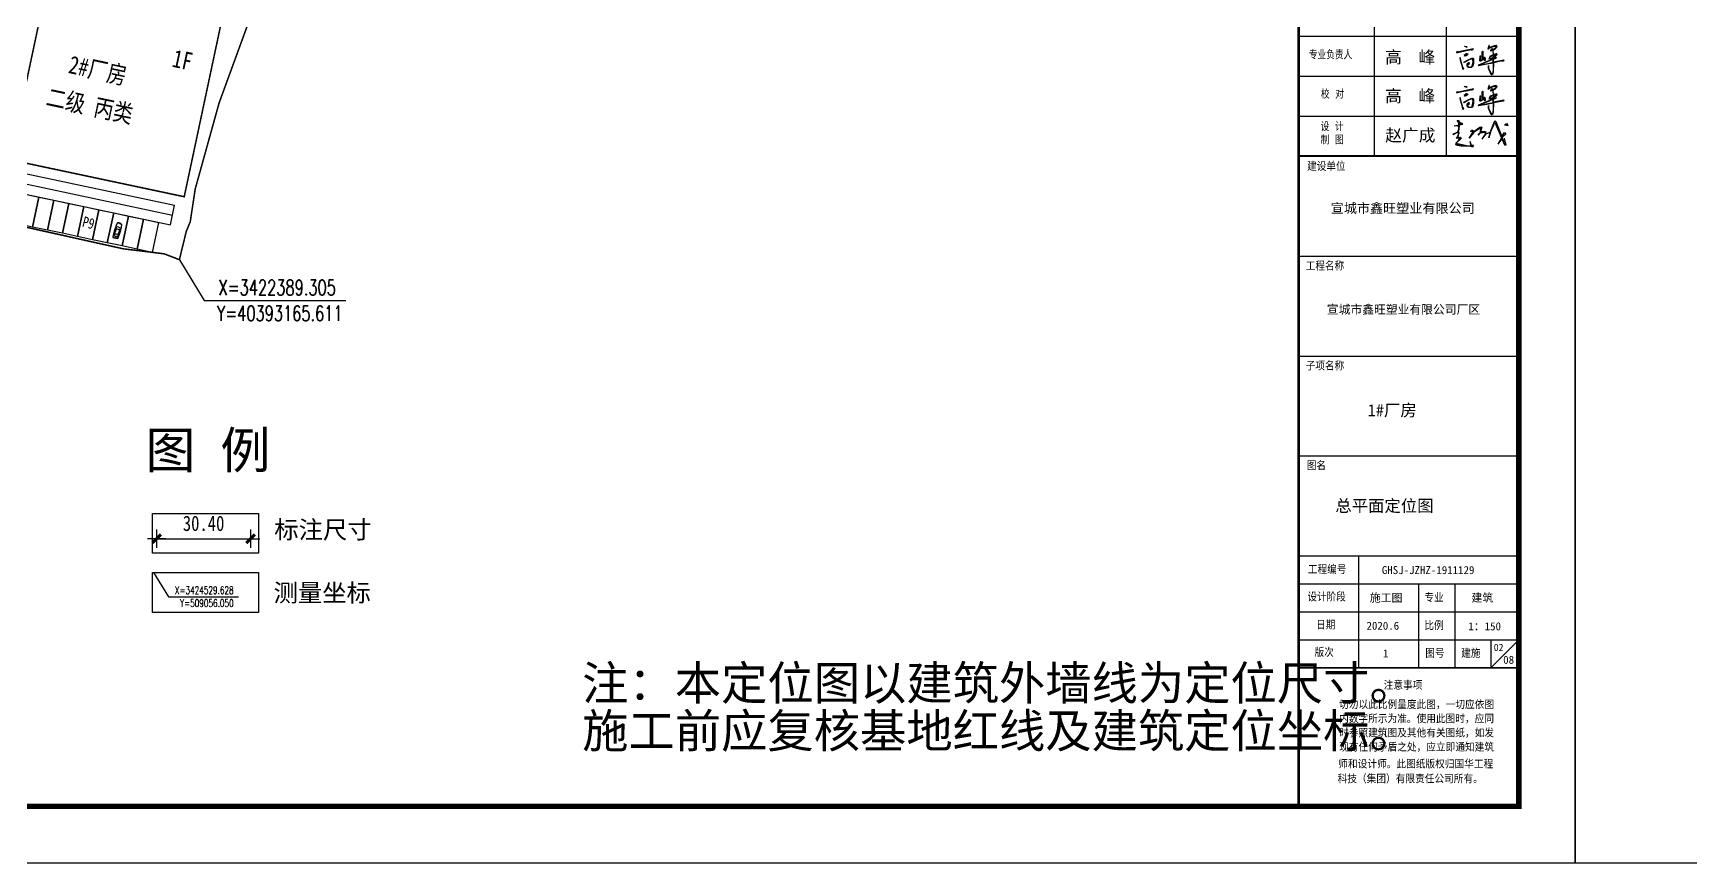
# Model space of a CAD drawing. Extents: x -21908402 to 2004492, y 83987 to 5079726.
# Drawn here: x 1917842 to 1947133, y 398987 to 413663 of the extents above; entities that cross this region are included whole.
import ezdxf

# ---------------------------------------------------------------- set-up
doc = ezdxf.new("R2010")
doc.units = 0
doc.header["$LTSCALE"] = 1000
doc.linetypes.add('DOTE', pattern=[2.42, 2, -0.2, 0.02, -0.2])
doc.layers.get('0').update_dxf_attribs({"linetype": 'CONTINUOUS'})
for name, color, linetype in [('-图例', 7, 'CONTINUOUS'), ('1', 140, 'CONTINUOUS'), ('222-框选面积', 6, 'CONTINUOUS'), ('DIM_COOR', 3, 'CONTINUOUS'), ('DM-尺寸标注', 10, 'CONTINUOUS'), ('PP-PM-TK', 7, 'CONTINUOUS'), ('PUB_TEXT', 7, 'CONTINUOUS'), ('PUB_TITLE', 4, 'CONTINUOUS'), ('TX-图例', 7, 'CONTINUOUS'), ('ZZ-6', 7, 'CONTINUOUS'), ('签名', 255, 'CONTINUOUS')]:
    doc.layers.add(name, color=color, linetype=linetype)
doc.styles.add('-黑体', font='simhei.ttf', dxfattribs={"width": 0.8})
doc.styles.add('_TCH_DIM', font='SIMPLEX', dxfattribs={"bigfont": 'GBCBIG'})
doc.styles.add('_TCH_DYN', font='')
doc.styles.add('DIMHT', font='simhei.ttf', dxfattribs={"width": 0.8})
doc.styles.add('DIMST', font='', dxfattribs={"width": 0.8})
doc.styles.add('TQ', font='txt.shx', dxfattribs={"width": 0.8, "bigfont": 'hztxt.shx'})
doc.styles.add('宋体', font='')
doc.styles.get('_TCH_DYN').set_extended_font_data('SimSun')
doc.styles.get('DIMST').set_extended_font_data('SimSun')
doc.styles.get('宋体').set_extended_font_data('SimSun')

# ---------------------------------------------------------------- blocks, each defined once
blk = doc.blocks.new('TK')
h = blk.add_hatch(color=256)
h.paths.add_polyline_path([(1747693, 361732), (1747691, 361807), (1747640, 361791), (1747566, 361760), (1747473, 361722), (1747400, 361692), (1747368, 361677), (1747372, 361672), (1747454, 361687), (1747553, 361705)], flags=16)
h.paths.add_polyline_path([(1747705, 361825), (1747706, 361833), (1747718, 361835), (1747726, 361837), (1747724, 361832)], flags=16)
h.paths.add_polyline_path([(1747693, 361836), (1747690, 361850), (1747664, 361840), (1747650, 361831), (1747651, 361826), (1747684, 361832)], flags=16)
h.paths.add_polyline_path([(1747701, 361875), (1747703, 361922), (1747734, 361934), (1747772, 361944), (1747781, 361940), (1747745, 361904), (1747708, 361875)], flags=16)
h.paths.add_polyline_path([(1747662, 362055), (1747675, 362065), (1747670, 362081), (1747663, 362082), (1747639, 362060), (1747636, 362051), (1747639, 362048)], flags=16)
h.paths.add_polyline_path([(1747573, 362112), (1747595, 362176), (1747583, 362178), (1747576, 362166), (1747553, 362090), (1747567, 362087), (1747585, 362104), (1747675, 362146), (1747736, 362162), (1747776, 362162), (1747783, 362145), (1747739, 362097), (1747694, 362066), (1747671, 362097), (1747657, 362089), (1747633, 362067), (1747621, 362049), (1747623, 362039), (1747635, 362036), (1747682, 362054), (1747690, 361927), (1747637, 361904), (1747607, 361876), (1747587, 361843), (1747586, 361814), (1747590, 361816), (1747607, 361857), (1747630, 361884), (1747661, 361906), (1747689, 361919), (1747690, 361862), (1747621, 361829), (1747616, 361826), (1747620, 361815), (1747649, 361815), (1747692, 361828), (1747692, 361819), (1747508, 361743), (1747309, 361661), (1747297, 361652), (1747303, 361647), (1747527, 361688), (1747692, 361722), (1747692, 361533), (1747686, 361475), (1747684, 361451), (1747662, 361425), (1747649, 361423), (1747588, 361551), (1747575, 361590), (1747570, 361651), (1747566, 361651), (1747564, 361588), (1747624, 361439), (1747645, 361412), (1747659, 361409), (1747693, 361434), (1747703, 361473), (1747710, 361727), (1747857, 361759), (1747967, 361775), (1747982, 361784), (1747975, 361790), (1747706, 361736), (1747706, 361819), (1747765, 361841), (1747778, 361851), (1747774, 361858), (1747704, 361840), (1747703, 361861), (1747754, 361896), (1747789, 361928), (1747797, 361944), (1747791, 361954), (1747770, 361953), (1747718, 361940), (1747701, 361933), (1747698, 362034), (1747691, 362054), (1747756, 362095), (1747784, 362125), (1747796, 362138), (1747794, 362165), (1747781, 362175), (1747763, 362176), (1747695, 362162), (1747647, 362147), (1747597, 362123), (1747577, 362108)])
h.paths.add_polyline_path([(1747415, 362031), (1747421, 362028), (1747417, 361962), (1747421, 361912), (1747420, 361849), (1747420, 361833), (1747423, 361821), (1747431, 361822), (1747454, 361852), (1747458, 361859), (1747459, 361871), (1747468, 361871), (1747477, 361860), (1747481, 361817), (1747484, 361782), (1747472, 361777), (1747465, 361781), (1747466, 361840), (1747462, 361845), (1747433, 361810), (1747397, 361780), (1747367, 361767), (1747348, 361765), (1747342, 361772), (1747349, 361884), (1747346, 361894), (1747348, 361906), (1747359, 361905), (1747363, 361895), (1747362, 361862), (1747356, 361780), (1747360, 361778), (1747388, 361787), (1747410, 361803), (1747406, 362014), (1747408, 362030)], flags=17)
h.paths.add_polyline_path([(1746918, 361732), (1746919, 361737), (1747011, 361791), (1747046, 361807), (1747090, 361822), (1747132, 361840), (1747155, 361838), (1747168, 361819), (1747176, 361776), (1747169, 361704), (1747155, 361632), (1747139, 361608), (1747107, 361599), (1747049, 361597), (1747029, 361605), (1747004, 361638), (1747001, 361667), (1747007, 361691), (1747022, 361712), (1747040, 361717), (1747045, 361736), (1747049, 361737), (1747047, 361720), (1747054, 361709), (1747052, 361686), (1747046, 361671), (1747033, 361670), (1747032, 361676), (1747037, 361701), (1747033, 361705), (1747026, 361701), (1747014, 361681), (1747014, 361651), (1747019, 361631), (1747037, 361614), (1747060, 361607), (1747095, 361609), (1747127, 361615), (1747141, 361632), (1747162, 361756), (1747158, 361800), (1747151, 361821), (1747145, 361828), (1747133, 361829), (1747084, 361810), (1747036, 361790), (1746958, 361748), (1746924, 361724)])
h.paths.add_polyline_path([(1746816, 361850), (1746807, 361850), (1746816, 361796), (1746852, 361686), (1746884, 361565), (1746896, 361546), (1746909, 361560), (1746912, 361576), (1746906, 361578), (1746899, 361563), (1746824, 361819), (1746825, 361840)])
h.paths.add_polyline_path([(1746965, 361950), (1746962, 361960), (1746983, 361968), (1747015, 361962), (1747026, 361948), (1747015, 361929), (1746975, 361908), (1746946, 361901), (1746936, 361899), (1746941, 361919), (1746944, 361929), (1746934, 361928), (1746935, 361937), (1746950, 361935), (1746958, 361929), (1746953, 361914), (1746955, 361908), (1746989, 361923), (1747008, 361936), (1747012, 361947), (1747006, 361952), (1746992, 361957), (1746974, 361954)])
h.paths.add_polyline_path([(1746738, 362003), (1746750, 362015), (1746719, 362001), (1746723, 361992), (1746754, 361993), (1746867, 362017), (1747030, 362051), (1747127, 362073), (1747115, 362059), (1747120, 362057), (1747175, 362087), (1747170, 362093), (1746779, 362006), (1746764, 362003)])
h.paths.add_polyline_path([(1746937, 362148), (1746944, 362161), (1746985, 362155), (1746999, 362144), (1746999, 362135), (1746988, 362123), (1746985, 362127), (1746990, 362141), (1746981, 362145)])
h = blk.add_hatch(color=256)
h.paths.add_polyline_path([(1747693, 360669), (1747691, 360744), (1747640, 360727), (1747566, 360697), (1747473, 360659), (1747400, 360629), (1747368, 360613), (1747372, 360609), (1747454, 360624), (1747553, 360642)], flags=16)
h.paths.add_polyline_path([(1747705, 360762), (1747706, 360770), (1747718, 360772), (1747726, 360773), (1747724, 360769)], flags=16)
h.paths.add_polyline_path([(1747693, 360773), (1747690, 360787), (1747664, 360777), (1747650, 360768), (1747651, 360763), (1747684, 360769)], flags=16)
h.paths.add_polyline_path([(1747701, 360812), (1747703, 360859), (1747734, 360871), (1747772, 360881), (1747781, 360877), (1747745, 360841), (1747708, 360811)], flags=16)
h.paths.add_polyline_path([(1747662, 360991), (1747675, 361001), (1747670, 361017), (1747663, 361019), (1747639, 360997), (1747636, 360988), (1747639, 360984)], flags=16)
h.paths.add_polyline_path([(1747573, 361049), (1747595, 361113), (1747583, 361115), (1747576, 361103), (1747553, 361026), (1747567, 361024), (1747585, 361041), (1747675, 361083), (1747736, 361098), (1747776, 361099), (1747783, 361082), (1747739, 361034), (1747694, 361003), (1747671, 361034), (1747657, 361026), (1747633, 361004), (1747621, 360986), (1747623, 360975), (1747635, 360973), (1747682, 360991), (1747690, 360864), (1747637, 360841), (1747607, 360813), (1747587, 360780), (1747586, 360751), (1747590, 360752), (1747607, 360794), (1747630, 360820), (1747661, 360843), (1747689, 360856), (1747690, 360799), (1747621, 360765), (1747616, 360763), (1747620, 360752), (1747649, 360752), (1747692, 360765), (1747692, 360756), (1747508, 360680), (1747309, 360598), (1747297, 360589), (1747303, 360584), (1747527, 360625), (1747692, 360659), (1747692, 360469), (1747686, 360412), (1747684, 360387), (1747662, 360362), (1747649, 360360), (1747588, 360487), (1747575, 360527), (1747570, 360588), (1747566, 360588), (1747564, 360525), (1747624, 360376), (1747645, 360348), (1747659, 360346), (1747693, 360370), (1747703, 360410), (1747710, 360664), (1747857, 360696), (1747967, 360712), (1747982, 360721), (1747975, 360727), (1747706, 360673), (1747706, 360755), (1747765, 360778), (1747778, 360788), (1747774, 360794), (1747704, 360777), (1747703, 360798), (1747754, 360832), (1747789, 360865), (1747797, 360880), (1747791, 360891), (1747770, 360890), (1747718, 360877), (1747701, 360870), (1747698, 360970), (1747691, 360991), (1747756, 361032), (1747784, 361061), (1747796, 361074), (1747794, 361101), (1747781, 361111), (1747763, 361113), (1747695, 361098), (1747647, 361084), (1747597, 361060), (1747577, 361045)])
h.paths.add_polyline_path([(1747415, 360968), (1747421, 360965), (1747417, 360898), (1747421, 360849), (1747420, 360786), (1747420, 360769), (1747423, 360758), (1747431, 360759), (1747454, 360788), (1747458, 360795), (1747459, 360808), (1747468, 360808), (1747477, 360797), (1747481, 360754), (1747484, 360719), (1747472, 360714), (1747465, 360718), (1747466, 360777), (1747462, 360782), (1747433, 360747), (1747397, 360716), (1747367, 360704), (1747348, 360702), (1747342, 360709), (1747349, 360821), (1747346, 360831), (1747348, 360842), (1747359, 360842), (1747363, 360832), (1747362, 360798), (1747356, 360717), (1747360, 360715), (1747388, 360724), (1747410, 360740), (1747406, 360951), (1747408, 360967)], flags=17)
h.paths.add_polyline_path([(1746918, 360669), (1746919, 360674), (1747011, 360728), (1747046, 360744), (1747090, 360759), (1747132, 360777), (1747155, 360775), (1747168, 360756), (1747176, 360713), (1747169, 360641), (1747155, 360569), (1747139, 360544), (1747107, 360536), (1747049, 360534), (1747029, 360542), (1747004, 360574), (1747001, 360604), (1747007, 360628), (1747022, 360649), (1747040, 360654), (1747045, 360673), (1747049, 360673), (1747047, 360657), (1747054, 360646), (1747052, 360623), (1747046, 360608), (1747033, 360607), (1747032, 360612), (1747037, 360638), (1747033, 360642), (1747026, 360637), (1747014, 360618), (1747014, 360587), (1747019, 360567), (1747037, 360551), (1747060, 360544), (1747095, 360545), (1747127, 360551), (1747141, 360569), (1747162, 360692), (1747158, 360737), (1747151, 360758), (1747145, 360765), (1747133, 360765), (1747084, 360747), (1747036, 360727), (1746958, 360685), (1746924, 360661)])
h.paths.add_polyline_path([(1746816, 360787), (1746807, 360787), (1746816, 360733), (1746852, 360622), (1746884, 360502), (1746896, 360483), (1746909, 360497), (1746912, 360513), (1746906, 360515), (1746899, 360500), (1746824, 360755), (1746825, 360777)])
h.paths.add_polyline_path([(1746965, 360887), (1746962, 360897), (1746983, 360904), (1747015, 360899), (1747026, 360885), (1747015, 360866), (1746975, 360844), (1746946, 360838), (1746936, 360836), (1746941, 360855), (1746944, 360866), (1746934, 360865), (1746935, 360874), (1746950, 360872), (1746958, 360866), (1746953, 360850), (1746955, 360845), (1746989, 360860), (1747008, 360873), (1747012, 360883), (1747006, 360889), (1746992, 360894), (1746974, 360891)])
h.paths.add_polyline_path([(1746738, 360939), (1746750, 360952), (1746719, 360938), (1746723, 360929), (1746754, 360930), (1746867, 360954), (1747030, 360988), (1747127, 361009), (1747115, 360996), (1747120, 360994), (1747175, 361024), (1747170, 361030), (1746779, 360943), (1746764, 360940)])
h.paths.add_polyline_path([(1746937, 361084), (1746944, 361097), (1746985, 361092), (1746999, 361081), (1746999, 361072), (1746988, 361060), (1746985, 361064), (1746990, 361078), (1746981, 361082)])
h = blk.add_hatch(color=7)
h.paths.add_polyline_path([(1746775, 359930, -0.036058), (1746761, 359887), (1746771, 359894)])
h.paths.add_polyline_path([(1746735, 359871), (1746637, 359830), (1746641, 359810)])
h.paths.add_polyline_path([(1746757, 359879), (1746735, 359871), (1746757, 359865), (1746778, 359865), (1746768, 359810), (1746794, 359860)])
h = blk.add_hatch(color=7)
h.paths.add_polyline_path([(1746792, 360145), (1746793, 360139), (1746829, 360126, 0.116266)])
h.paths.add_polyline_path([(1746792, 360145, 0.057627), (1746771, 360147), (1746793, 360139)])
h.paths.add_polyline_path([(1746781, 360192), (1746742, 360190), (1746771, 360147, -0.057627), (1746792, 360145)])
h.paths.add_polyline_path([(1746793, 360139), (1746771, 360147), (1746778, 360071), (1746782, 360071), (1746793, 360076), (1746798, 360115)])
h.paths.add_polyline_path([(1746793, 360074), (1746782, 360071), (1746778, 360070), (1746778, 360071), (1746664, 360046), (1746742, 360042), (1746781, 360055, -0.038196), (1746785, 360007)])
for points in [[(1746785, 360007), (1746775, 359930, 0.063244)], [(1746873, 360111), (1746829, 360126, -0.103849), (1746853, 360097), (1746848, 360098), (1746793, 360076), (1746793, 360074), (1746887, 360094)], [(1746874, 359552), (1746714, 359584), (1746846, 359712), (1746829, 359744), (1746829, 359744, -0.075391), (1746701, 359590), (1746692, 359551, 0.088195), (1747043, 359516)], [(1747596, 359786), (1747580, 359732, 0.044667)], [(1747930, 359745), (1747911, 359729), (1747991, 359541), (1747977, 359633), (1747981, 359635, -0.153082)]]:
    blk.add_hatch(color=7).paths.add_polyline_path(points)
h = blk.add_hatch(color=7)
h.paths.add_polyline_path([(1747148, 359935), (1747118, 359933), (1747100, 359891, -0.339667), (1747146, 359914), (1747152, 359872), (1747170, 359885), (1747170, 359915)])
h.paths.add_polyline_path([(1747170, 359861), (1747170, 359883), (1747152, 359873, -0.059149), (1747104, 359779)])
h.paths.add_polyline_path([(1747152, 359873), (1747152, 359872), (1747057, 359720), (1747104, 359779, 0.059149)])
h.paths.add_polyline_path([(1747391, 360013), (1747342, 360006), (1747170, 359885), (1747170, 359883), (1747354, 359991), (1747359, 359956), (1747338, 359852), (1747354, 359871)])
h.paths.add_polyline_path([(1747349, 359851), (1747354, 359871), (1747293, 359802)])
h = blk.add_hatch(color=7)
h.paths.add_polyline_path([(1747490, 359897), (1747380, 359899), (1747354, 359871), (1747352, 359863), (1747483, 359879), (1747483, 359823), (1747391, 359689), (1747490, 359823)])
h.paths.add_polyline_path([(1747603, 359858, -0.057111), (1747596, 359786), (1747625, 359881), (1747504, 359844), (1747490, 359823)])
h = blk.add_hatch(color=7)
h.paths.add_polyline_path([(1748065, 360109), (1748054, 360091), (1748026, 360091), (1747992, 360070), (1748093, 360059)])
h.paths.add_polyline_path([(1748026, 359823), (1747998, 359872), (1747920, 359767), (1747765, 360162), (1747744, 360176), (1747716, 360155), (1747607, 359876), (1747625, 359881), (1747739, 360132), (1747911, 359729)])
h.paths.add_polyline_path([(1747998, 359724), (1747998, 359647), (1747977, 359633), (1747991, 359541), (1748035, 359541)])
h.paths.add_polyline_path([(1747923, 359700), (1747911, 359729), (1747815, 359562)])
h = blk.add_hatch(color=7)
h.paths.add_polyline_path([(1746829, 359744), (1746757, 359738), (1746768, 359810), (1746723, 359717), (1746786, 359732)])
h.paths.add_polyline_path([(1747109, 359523, -0.016275), (1747043, 359516), (1747163, 359490), (1747173, 359523), (1747117, 359523), (1747081, 359633)])
for p, q in [((1747170, 362093), (1746779, 362006)), ((1746867, 362017), (1747030, 362051)), ((1746937, 362148), (1746944, 362161)), ((1746981, 362145), (1746937, 362148)), ((1746944, 362161), (1746985, 362155)), ((1746990, 362141), (1746981, 362145)), ((1746985, 362155), (1746999, 362144)), ((1746985, 362127), (1746990, 362141)), ((1746988, 362123), (1746985, 362127)), ((1746999, 362135), (1746988, 362123)), ((1746988, 362123), (1746988, 362123)), ((1746999, 362144), (1746999, 362135)), ((1747030, 362051), (1747127, 362073)), ((1747127, 362073), (1747115, 362059)), ((1747115, 362059), (1747120, 362057)), ((1747120, 362057), (1747175, 362087)), ((1747127, 362073), (1747127, 362073)), ((1747175, 362087), (1747170, 362093)), ((1747576, 362166), (1747553, 362090)), ((1747553, 362090), (1747567, 362087)), ((1747567, 362087), (1747585, 362104)), ((1747573, 362112), (1747595, 362176)), ((1747577, 362108), (1747573, 362112)), ((1747583, 362178), (1747576, 362166)), ((1747597, 362123), (1747577, 362108)), ((1747595, 362176), (1747583, 362178)), ((1747585, 362104), (1747675, 362146)), ((1747647, 362147), (1747597, 362123)), ((1747633, 362067), (1747621, 362049)), ((1747621, 362049), (1747623, 362039)), ((1747657, 362089), (1747633, 362067)), ((1747635, 362036), (1747682, 362054)), ((1747639, 362060), (1747636, 362051)), ((1747636, 362051), (1747639, 362048)), ((1747663, 362082), (1747639, 362060)), ((1747639, 362048), (1747662, 362055)), ((1747695, 362162), (1747647, 362147)), ((1747671, 362097), (1747657, 362089)), ((1747662, 362055), (1747675, 362065)), ((1747670, 362081), (1747663, 362082)), ((1747675, 362065), (1747670, 362081)), ((1747694, 362066), (1747671, 362097)), ((1747675, 362146), (1747736, 362162)), ((1747682, 362054), (1747690, 361927)), ((1747691, 362054), (1747756, 362095)), ((1747698, 362034), (1747691, 362054)), ((1747739, 362097), (1747694, 362066)), ((1747763, 362176), (1747695, 362162)), ((1747736, 362162), (1747776, 362162)), ((1747783, 362145), (1747739, 362097)), ((1747756, 362095), (1747784, 362125)), ((1747781, 362175), (1747763, 362176)), ((1747776, 362162), (1747783, 362145)), ((1747794, 362165), (1747781, 362175)), ((1747784, 362125), (1747796, 362138)), ((1747796, 362138), (1747794, 362165)), ((1746750, 362015), (1746719, 362001)), ((1746719, 362001), (1746723, 361992)), ((1746723, 361992), (1746754, 361993)), ((1746738, 362003), (1746750, 362015)), ((1746764, 362003), (1746738, 362003)), ((1746754, 361993), (1746867, 362017)), ((1746779, 362006), (1746764, 362003)), ((1746807, 361850), (1746816, 361796)), ((1746816, 361850), (1746807, 361850)), ((1746825, 361840), (1746816, 361850)), ((1746816, 361796), (1746852, 361686)), ((1746824, 361819), (1746825, 361840)), ((1746899, 361563), (1746824, 361819)), ((1746852, 361686), (1746884, 361565)), ((1746918, 361732), (1746919, 361737)), ((1746924, 361724), (1746918, 361732)), ((1746919, 361737), (1747011, 361791)), ((1746958, 361748), (1746924, 361724)), ((1746934, 361928), (1746935, 361937)), ((1746944, 361929), (1746934, 361928)), ((1746935, 361937), (1746950, 361935)), ((1746936, 361899), (1746941, 361919)), ((1746946, 361901), (1746936, 361899)), ((1746941, 361919), (1746944, 361929)), ((1746975, 361908), (1746946, 361901)), ((1746950, 361935), (1746958, 361929)), ((1746958, 361929), (1746953, 361914)), ((1746953, 361914), (1746955, 361908)), ((1746955, 361908), (1746989, 361923)), ((1747036, 361790), (1746958, 361748)), ((1746962, 361960), (1746983, 361968)), ((1746965, 361950), (1746962, 361960)), ((1746974, 361954), (1746965, 361950)), ((1746992, 361957), (1746974, 361954)), ((1747015, 361929), (1746975, 361908)), ((1746983, 361968), (1747015, 361962)), ((1746989, 361923), (1747008, 361936)), ((1747006, 361952), (1746992, 361957)), ((1747001, 361667), (1747007, 361691)), ((1747004, 361638), (1747001, 361667)), ((1747029, 361605), (1747004, 361638)), ((1747012, 361947), (1747006, 361952)), ((1747007, 361691), (1747022, 361712)), ((1747008, 361936), (1747012, 361947)), ((1747011, 361791), (1747046, 361807)), ((1747026, 361701), (1747014, 361681)), ((1747014, 361681), (1747014, 361651)), ((1747014, 361651), (1747019, 361631)), ((1747015, 361962), (1747026, 361948)), ((1747026, 361948), (1747015, 361929)), ((1747019, 361631), (1747037, 361614)), ((1747022, 361712), (1747040, 361717)), ((1747033, 361705), (1747026, 361701)), ((1747049, 361597), (1747029, 361605)), ((1747032, 361676), (1747037, 361701)), ((1747033, 361670), (1747032, 361676)), ((1747037, 361701), (1747033, 361705)), ((1747046, 361671), (1747033, 361670)), ((1747084, 361810), (1747036, 361790)), ((1747037, 361614), (1747060, 361607)), ((1747040, 361717), (1747045, 361736)), ((1747045, 361736), (1747049, 361737)), ((1747046, 361807), (1747090, 361822)), ((1747052, 361686), (1747046, 361671)), ((1747049, 361737), (1747047, 361720)), ((1747047, 361720), (1747054, 361709)), ((1747054, 361709), (1747052, 361686)), ((1747060, 361607), (1747095, 361609)), ((1747133, 361829), (1747084, 361810)), ((1747090, 361822), (1747132, 361840)), ((1747095, 361609), (1747127, 361615)), ((1747139, 361608), (1747107, 361599)), ((1747127, 361615), (1747141, 361632)), ((1747132, 361840), (1747155, 361838)), ((1747145, 361828), (1747133, 361829)), ((1747155, 361632), (1747139, 361608)), ((1747141, 361632), (1747162, 361756)), ((1747151, 361821), (1747145, 361828)), ((1747158, 361800), (1747151, 361821)), ((1747155, 361838), (1747168, 361819)), ((1747169, 361704), (1747155, 361632)), ((1747162, 361756), (1747158, 361800)), ((1747168, 361819), (1747176, 361776)), ((1747176, 361776), (1747169, 361704)), ((1747309, 361661), (1747297, 361652)), ((1747297, 361652), (1747303, 361647)), ((1747303, 361647), (1747527, 361688)), ((1747508, 361743), (1747309, 361661)), ((1747342, 361772), (1747349, 361884)), ((1747348, 361765), (1747342, 361772)), ((1747346, 361894), (1747348, 361906)), ((1747349, 361884), (1747346, 361894)), ((1747348, 361906), (1747359, 361905)), ((1747367, 361767), (1747348, 361765)), ((1747362, 361862), (1747356, 361780)), ((1747356, 361780), (1747360, 361778)), ((1747359, 361905), (1747363, 361895)), ((1747360, 361778), (1747388, 361787)), ((1747363, 361895), (1747362, 361862)), ((1747397, 361780), (1747367, 361767)), ((1747400, 361692), (1747368, 361677)), ((1747368, 361677), (1747372, 361672)), ((1747372, 361672), (1747454, 361687)), ((1747388, 361787), (1747410, 361803)), ((1747433, 361810), (1747397, 361780)), ((1747473, 361722), (1747400, 361692)), ((1747406, 362014), (1747408, 362030)), ((1747410, 361803), (1747406, 362014)), ((1747408, 362030), (1747415, 362031)), ((1747415, 362031), (1747421, 362028)), ((1747421, 362028), (1747417, 361962)), ((1747417, 361962), (1747421, 361912)), ((1747421, 361912), (1747420, 361849)), ((1747420, 361849), (1747420, 361833)), ((1747420, 361833), (1747423, 361821)), ((1747423, 361821), (1747431, 361822)), ((1747431, 361822), (1747454, 361852)), ((1747462, 361845), (1747433, 361810)), ((1747454, 361852), (1747458, 361859)), ((1747454, 361687), (1747553, 361705)), ((1747458, 361859), (1747459, 361871)), ((1747459, 361871), (1747468, 361871)), ((1747466, 361840), (1747462, 361845)), ((1747465, 361781), (1747466, 361840)), ((1747472, 361777), (1747465, 361781)), ((1747468, 361871), (1747477, 361860)), ((1747484, 361782), (1747472, 361777)), ((1747566, 361760), (1747473, 361722)), ((1747477, 361860), (1747481, 361817)), ((1747481, 361817), (1747484, 361782)), ((1747692, 361819), (1747508, 361743)), ((1747527, 361688), (1747692, 361722)), ((1747553, 361705), (1747693, 361732)), ((1747566, 361651), (1747564, 361588)), ((1747640, 361791), (1747566, 361760)), ((1747570, 361651), (1747566, 361651)), ((1747575, 361590), (1747570, 361651)), ((1747587, 361843), (1747586, 361814)), ((1747586, 361814), (1747590, 361816)), ((1747607, 361876), (1747587, 361843)), ((1747590, 361816), (1747607, 361857)), ((1747637, 361904), (1747607, 361876)), ((1747607, 361857), (1747630, 361884)), ((1747621, 361829), (1747616, 361826)), ((1747616, 361826), (1747620, 361815)), ((1747620, 361815), (1747649, 361815)), ((1747690, 361862), (1747621, 361829)), ((1747623, 362039), (1747635, 362036)), ((1747630, 361884), (1747661, 361906)), ((1747690, 361927), (1747637, 361904)), ((1747691, 361807), (1747640, 361791)), ((1747649, 361815), (1747692, 361828)), ((1747664, 361840), (1747650, 361831)), ((1747650, 361831), (1747651, 361826)), ((1747651, 361826), (1747684, 361832)), ((1747661, 361906), (1747689, 361919)), ((1747690, 361850), (1747664, 361840)), ((1747684, 361832), (1747693, 361836)), ((1747689, 361919), (1747690, 361862)), ((1747693, 361836), (1747690, 361850)), ((1747693, 361732), (1747691, 361807)), ((1747692, 361828), (1747692, 361819)), ((1747692, 361722), (1747692, 361533)), ((1747701, 361933), (1747698, 362034)), ((1747718, 361940), (1747701, 361933)), ((1747701, 361875), (1747703, 361922)), ((1747708, 361875), (1747701, 361875)), ((1747703, 361922), (1747734, 361934)), ((1747703, 361861), (1747754, 361896)), ((1747704, 361840), (1747703, 361861)), ((1747703, 361473), (1747710, 361727)), ((1747774, 361858), (1747704, 361840)), ((1747705, 361825), (1747706, 361833)), ((1747724, 361832), (1747705, 361825)), ((1747706, 361819), (1747765, 361841)), ((1747706, 361833), (1747718, 361835)), ((1747706, 361736), (1747706, 361819)), ((1747975, 361790), (1747706, 361736)), ((1747745, 361904), (1747708, 361875)), ((1747710, 361727), (1747857, 361759)), ((1747770, 361953), (1747718, 361940)), ((1747718, 361835), (1747726, 361837)), ((1747726, 361837), (1747724, 361832)), ((1747734, 361934), (1747772, 361944)), ((1747781, 361940), (1747745, 361904)), ((1747754, 361896), (1747789, 361928)), ((1747765, 361841), (1747778, 361851)), ((1747791, 361954), (1747770, 361953)), ((1747772, 361944), (1747781, 361940)), ((1747778, 361851), (1747774, 361858)), ((1747789, 361928), (1747797, 361944)), ((1747797, 361944), (1747791, 361954)), ((1747857, 361759), (1747967, 361775)), ((1747967, 361775), (1747982, 361784)), ((1747982, 361784), (1747975, 361790)), ((1746884, 361565), (1746896, 361546)), ((1746896, 361546), (1746909, 361560)), ((1746906, 361578), (1746899, 361563)), ((1746912, 361576), (1746906, 361578)), ((1746909, 361560), (1746912, 361576)), ((1747107, 361599), (1747049, 361597)), ((1747564, 361588), (1747624, 361439)), ((1747588, 361551), (1747575, 361590)), ((1747649, 361423), (1747588, 361551)), ((1747624, 361439), (1747645, 361412)), ((1747645, 361412), (1747659, 361409)), ((1747662, 361425), (1747649, 361423)), ((1747659, 361409), (1747693, 361434)), ((1747684, 361451), (1747662, 361425)), ((1747686, 361475), (1747684, 361451)), ((1747692, 361533), (1747686, 361475)), ((1747693, 361434), (1747703, 361473)), ((1746750, 360952), (1746719, 360938)), ((1746719, 360938), (1746723, 360929)), ((1746723, 360929), (1746754, 360930)), ((1746738, 360939), (1746750, 360952)), ((1746764, 360940), (1746738, 360939)), ((1746754, 360930), (1746867, 360954)), ((1746779, 360943), (1746764, 360940)), ((1747170, 361030), (1746779, 360943)), ((1746807, 360787), (1746816, 360733)), ((1746816, 360787), (1746807, 360787)), ((1746825, 360777), (1746816, 360787)), ((1746816, 360733), (1746852, 360622)), ((1746824, 360755), (1746825, 360777)), ((1746899, 360500), (1746824, 360755)), ((1746867, 360954), (1747030, 360988)), ((1746919, 360674), (1747011, 360728)), ((1746934, 360865), (1746935, 360874)), ((1746944, 360866), (1746934, 360865)), ((1746935, 360874), (1746950, 360872)), ((1746936, 360836), (1746941, 360855)), ((1746946, 360838), (1746936, 360836)), ((1746937, 361084), (1746944, 361097)), ((1746981, 361082), (1746937, 361084)), ((1746941, 360855), (1746944, 360866)), ((1746944, 361097), (1746985, 361092)), ((1746975, 360844), (1746946, 360838)), ((1746950, 360872), (1746958, 360866)), ((1746958, 360866), (1746953, 360850)), ((1746953, 360850), (1746955, 360845)), ((1746955, 360845), (1746989, 360860)), ((1747036, 360727), (1746958, 360685)), ((1746962, 360897), (1746983, 360904)), ((1746965, 360887), (1746962, 360897)), ((1746974, 360891), (1746965, 360887)), ((1746992, 360894), (1746974, 360891)), ((1747015, 360866), (1746975, 360844)), ((1746990, 361078), (1746981, 361082)), ((1746983, 360904), (1747015, 360899)), ((1746985, 361092), (1746999, 361081)), ((1746985, 361064), (1746990, 361078)), ((1746988, 361060), (1746985, 361064)), ((1746999, 361072), (1746988, 361060)), ((1746988, 361060), (1746988, 361060)), ((1746989, 360860), (1747008, 360873)), ((1747006, 360889), (1746992, 360894)), ((1746999, 361081), (1746999, 361072)), ((1747012, 360883), (1747006, 360889)), ((1747008, 360873), (1747012, 360883)), ((1747011, 360728), (1747046, 360744)), ((1747015, 360899), (1747026, 360885)), ((1747026, 360885), (1747015, 360866)), ((1747030, 360988), (1747127, 361009)), ((1747084, 360747), (1747036, 360727)), ((1747046, 360744), (1747090, 360759)), ((1747133, 360765), (1747084, 360747)), ((1747090, 360759), (1747132, 360777)), ((1747127, 361009), (1747115, 360996)), ((1747115, 360996), (1747120, 360994)), ((1747120, 360994), (1747175, 361024)), ((1747127, 361009), (1747127, 361009)), ((1747132, 360777), (1747155, 360775)), ((1747145, 360765), (1747133, 360765)), ((1747151, 360758), (1747145, 360765)), ((1747158, 360737), (1747151, 360758)), ((1747155, 360775), (1747168, 360756)), ((1747162, 360692), (1747158, 360737)), ((1747168, 360756), (1747176, 360713)), ((1747175, 361024), (1747170, 361030)), ((1747342, 360709), (1747349, 360821)), ((1747346, 360831), (1747348, 360842)), ((1747349, 360821), (1747346, 360831)), ((1747348, 360842), (1747359, 360842)), ((1747362, 360798), (1747356, 360717)), ((1747359, 360842), (1747363, 360832)), ((1747363, 360832), (1747362, 360798)), ((1747388, 360724), (1747410, 360740)), ((1747433, 360747), (1747397, 360716)), ((1747406, 360951), (1747408, 360967)), ((1747410, 360740), (1747406, 360951)), ((1747408, 360967), (1747415, 360968)), ((1747415, 360968), (1747421, 360965)), ((1747421, 360965), (1747417, 360898)), ((1747417, 360898), (1747421, 360849)), ((1747421, 360849), (1747420, 360786)), ((1747420, 360786), (1747420, 360769)), ((1747420, 360769), (1747423, 360758)), ((1747423, 360758), (1747431, 360759)), ((1747431, 360759), (1747454, 360788)), ((1747462, 360782), (1747433, 360747)), ((1747454, 360788), (1747458, 360795)), ((1747458, 360795), (1747459, 360808)), ((1747459, 360808), (1747468, 360808)), ((1747466, 360777), (1747462, 360782)), ((1747465, 360718), (1747466, 360777)), ((1747468, 360808), (1747477, 360797)), ((1747477, 360797), (1747481, 360754)), ((1747481, 360754), (1747484, 360719)), ((1747692, 360756), (1747508, 360680)), ((1747576, 361103), (1747553, 361026)), ((1747553, 361026), (1747567, 361024)), ((1747640, 360727), (1747566, 360697)), ((1747567, 361024), (1747585, 361041)), ((1747573, 361049), (1747595, 361113)), ((1747577, 361045), (1747573, 361049)), ((1747583, 361115), (1747576, 361103)), ((1747597, 361060), (1747577, 361045)), ((1747595, 361113), (1747583, 361115)), ((1747585, 361041), (1747675, 361083)), ((1747587, 360780), (1747586, 360751)), ((1747586, 360751), (1747590, 360752)), ((1747607, 360813), (1747587, 360780)), ((1747590, 360752), (1747607, 360794)), ((1747647, 361084), (1747597, 361060)), ((1747637, 360841), (1747607, 360813)), ((1747607, 360794), (1747630, 360820)), ((1747621, 360765), (1747616, 360763)), ((1747616, 360763), (1747620, 360752)), ((1747620, 360752), (1747649, 360752)), ((1747633, 361004), (1747621, 360986)), ((1747621, 360986), (1747623, 360975)), ((1747690, 360799), (1747621, 360765)), ((1747623, 360975), (1747635, 360973)), ((1747630, 360820), (1747661, 360843)), ((1747657, 361026), (1747633, 361004)), ((1747635, 360973), (1747682, 360991)), ((1747639, 360997), (1747636, 360988)), ((1747636, 360988), (1747639, 360984)), ((1747690, 360864), (1747637, 360841)), ((1747663, 361019), (1747639, 360997)), ((1747639, 360984), (1747662, 360991)), ((1747691, 360744), (1747640, 360727)), ((1747695, 361098), (1747647, 361084)), ((1747649, 360752), (1747692, 360765)), ((1747664, 360777), (1747650, 360768)), ((1747650, 360768), (1747651, 360763)), ((1747651, 360763), (1747684, 360769)), ((1747671, 361034), (1747657, 361026)), ((1747661, 360843), (1747689, 360856)), ((1747662, 360991), (1747675, 361001)), ((1747670, 361017), (1747663, 361019)), ((1747690, 360787), (1747664, 360777)), ((1747675, 361001), (1747670, 361017)), ((1747694, 361003), (1747671, 361034)), ((1747675, 361083), (1747736, 361098)), ((1747682, 360991), (1747690, 360864)), ((1747684, 360769), (1747693, 360773)), ((1747689, 360856), (1747690, 360799)), ((1747693, 360773), (1747690, 360787)), ((1747691, 360991), (1747756, 361032)), ((1747698, 360970), (1747691, 360991)), ((1747693, 360669), (1747691, 360744)), ((1747692, 360765), (1747692, 360756)), ((1747739, 361034), (1747694, 361003)), ((1747763, 361113), (1747695, 361098)), ((1747701, 360870), (1747698, 360970)), ((1747718, 360877), (1747701, 360870)), ((1747701, 360812), (1747703, 360859)), ((1747708, 360811), (1747701, 360812)), ((1747703, 360859), (1747734, 360871)), ((1747703, 360798), (1747754, 360832)), ((1747704, 360777), (1747703, 360798)), ((1747774, 360794), (1747704, 360777)), ((1747705, 360762), (1747706, 360770)), ((1747724, 360769), (1747705, 360762)), ((1747706, 360755), (1747765, 360778)), ((1747706, 360770), (1747718, 360772)), ((1747706, 360673), (1747706, 360755)), ((1747975, 360727), (1747706, 360673)), ((1747745, 360841), (1747708, 360811)), ((1747770, 360890), (1747718, 360877)), ((1747718, 360772), (1747726, 360773)), ((1747726, 360773), (1747724, 360769)), ((1747734, 360871), (1747772, 360881)), ((1747736, 361098), (1747776, 361099)), ((1747783, 361082), (1747739, 361034)), ((1747781, 360877), (1747745, 360841)), ((1747754, 360832), (1747789, 360865)), ((1747756, 361032), (1747784, 361061)), ((1747781, 361111), (1747763, 361113)), ((1747765, 360778), (1747778, 360788)), ((1747791, 360891), (1747770, 360890)), ((1747772, 360881), (1747781, 360877)), ((1747778, 360788), (1747774, 360794)), ((1747776, 361099), (1747783, 361082)), ((1747794, 361101), (1747781, 361111)), ((1747784, 361061), (1747796, 361074)), ((1747789, 360865), (1747797, 360880)), ((1747797, 360880), (1747791, 360891)), ((1747796, 361074), (1747794, 361101)), ((1747982, 360721), (1747975, 360727)), ((1746852, 360622), (1746884, 360502)), ((1746884, 360502), (1746896, 360483)), ((1746896, 360483), (1746909, 360497)), ((1746906, 360515), (1746899, 360500)), ((1746912, 360513), (1746906, 360515)), ((1746909, 360497), (1746912, 360513)), ((1746918, 360669), (1746919, 360674)), ((1746924, 360661), (1746918, 360669)), ((1746958, 360685), (1746924, 360661)), ((1747001, 360604), (1747007, 360628)), ((1747004, 360574), (1747001, 360604)), ((1747029, 360542), (1747004, 360574)), ((1747007, 360628), (1747022, 360649)), ((1747026, 360637), (1747014, 360618)), ((1747014, 360618), (1747014, 360587)), ((1747014, 360587), (1747019, 360567)), ((1747019, 360567), (1747037, 360551)), ((1747022, 360649), (1747040, 360654)), ((1747033, 360642), (1747026, 360637)), ((1747049, 360534), (1747029, 360542)), ((1747032, 360612), (1747037, 360638)), ((1747033, 360607), (1747032, 360612)), ((1747037, 360638), (1747033, 360642)), ((1747046, 360608), (1747033, 360607)), ((1747037, 360551), (1747060, 360544)), ((1747040, 360654), (1747045, 360673)), ((1747045, 360673), (1747049, 360673)), ((1747052, 360623), (1747046, 360608)), ((1747049, 360673), (1747047, 360657)), ((1747047, 360657), (1747054, 360646)), ((1747107, 360536), (1747049, 360534)), ((1747054, 360646), (1747052, 360623)), ((1747060, 360544), (1747095, 360545)), ((1747095, 360545), (1747127, 360551)), ((1747139, 360544), (1747107, 360536)), ((1747127, 360551), (1747141, 360569)), ((1747155, 360569), (1747139, 360544)), ((1747141, 360569), (1747162, 360692)), ((1747169, 360641), (1747155, 360569)), ((1747176, 360713), (1747169, 360641)), ((1747309, 360598), (1747297, 360589)), ((1747297, 360589), (1747303, 360584)), ((1747303, 360584), (1747527, 360625)), ((1747508, 360680), (1747309, 360598)), ((1747348, 360702), (1747342, 360709)), ((1747367, 360704), (1747348, 360702)), ((1747356, 360717), (1747360, 360715)), ((1747360, 360715), (1747388, 360724)), ((1747397, 360716), (1747367, 360704)), ((1747400, 360629), (1747368, 360613)), ((1747368, 360613), (1747372, 360609)), ((1747372, 360609), (1747454, 360624)), ((1747473, 360659), (1747400, 360629)), ((1747454, 360624), (1747553, 360642)), ((1747472, 360714), (1747465, 360718)), ((1747484, 360719), (1747472, 360714)), ((1747566, 360697), (1747473, 360659)), ((1747527, 360625), (1747692, 360659)), ((1747553, 360642), (1747693, 360669)), ((1747566, 360588), (1747564, 360525)), ((1747564, 360525), (1747624, 360376)), ((1747570, 360588), (1747566, 360588)), ((1747575, 360527), (1747570, 360588)), ((1747588, 360487), (1747575, 360527)), ((1747649, 360360), (1747588, 360487)), ((1747624, 360376), (1747645, 360348)), ((1747645, 360348), (1747659, 360346)), ((1747662, 360362), (1747649, 360360)), ((1747659, 360346), (1747693, 360370)), ((1747684, 360387), (1747662, 360362)), ((1747686, 360412), (1747684, 360387)), ((1747692, 360469), (1747686, 360412)), ((1747692, 360659), (1747692, 360469)), ((1747693, 360370), (1747703, 360410)), ((1747703, 360410), (1747710, 360664)), ((1747710, 360664), (1747857, 360696)), ((1747857, 360696), (1747967, 360712)), ((1747967, 360712), (1747982, 360721))]:
    blk.add_line(p, q)
at = {"color": 7}
for points in [[(1746742, 360042), (1746664, 360046), (1746887, 360094), (1746873, 360111), (1746771, 360147), (1746742, 360190), (1746781, 360192), (1746798, 360115), (1746771, 359894), (1746641, 359810), (1746637, 359830), (1746757, 359879), (1746794, 359860), (1746723, 359717), (1746786, 359732), (1746829, 359744), (1746846, 359712), (1746714, 359584), (1746874, 359552), (1747163, 359490), (1747173, 359523), (1747117, 359523), (1747081, 359633)], [(1746757, 359865), (1746735, 359871)], [(1746848, 360098), (1746853, 360097)], [(1747098, 359888), (1747118, 359933), (1747148, 359935), (1747170, 359915), (1747170, 359861), (1747057, 359720), (1747152, 359872), (1747354, 359991), (1747359, 359956), (1747338, 359852), (1747293, 359802), (1747380, 359899), (1747490, 359897), (1747490, 359823), (1747391, 359689)], [(1747504, 359844), (1747625, 359881), (1747580, 359732)], [(1747625, 359881), (1747739, 360132), (1747991, 359541), (1748035, 359541), (1747998, 359724)], [(1747998, 359872), (1748026, 359823), (1747911, 359729), (1747815, 359562)], [(1748026, 360091), (1747992, 360070), (1748093, 360059), (1748065, 360109), (1748054, 360091)]]:
    blk.add_lwpolyline(points, dxfattribs=at)
for points in [[(1746757, 359879, 0), (1746637, 359830, 0)], [(1746771, 360147, 0), (1746742, 360190, 0)], [(1746785, 360056, 0), (1746742, 360042, 0)], [(1746757, 359865, 0), (1746778, 359865, 0), (1746757, 359738, 0), (1746829, 359744, 0)], [(1746764, 359887, 0), (1746778, 359901, 0)], [(1746771, 360147, 0), (1746778, 360070, 0), (1746848, 360098, 0)], [(1747391, 360013, 0), (1747342, 360006, 0), (1747152, 359872, 0), (1747146, 359914, 0)], [(1747391, 360013, 0), (1747349, 359851, 0), (1747293, 359802, 0)], [(1747352, 359863, 0), (1747483, 359879, 0), (1747483, 359823, 0), (1747391, 359689, 0)], [(1747391, 360013, 0), (1747377, 359999, 0)], [(1747603, 359858, 0), (1747490, 359823, 0), (1747504, 359844, 0)], [(1747744, 360176, 0), (1747716, 360155, 0), (1747603, 359865, 0)], [(1747744, 360176, 0), (1747765, 360162, 0), (1747920, 359767, 0), (1747998, 359872, 0)], [(1748026, 360091, 0), (1748054, 360091, 0)], [(1746701, 359590, 0), (1746692, 359551, 0)], [(1746750, 359738, 0), (1746714, 359710, 0)], [(1747109, 359520, 0), (1747081, 359633, 0)], [(1747109, 359520, 0), (1747152, 359506, 0)], [(1747923, 359700, 0), (1747815, 359562, 0)], [(1747977, 359633, 0), (1747998, 359647, 0), (1747998, 359724, 0)], [(1747977, 359633, 0), (1747991, 359541, 0)]]:
    blk.add_polyline3d(points, dxfattribs=at)
for centre, radius, start, end in [((1746474, 360006), 310, 337.435, 11.56), ((1746771, 360056), 91.7, 26.565, 90), ((1746735, 360028), 444, 316.273, 339.55), ((1747137, 359872), 42.3, 78.69, 158.199), ((1747286, 359851), 317, 337.964, 2.545), ((1746968, 360521), 1009, 254.11, 278.017), ((1746256, 360091), 670, 311.583, 328.829), ((1748130, 359771), 202, 182.2891, 222.8388)]:
    blk.add_arc(centre, radius, start, end, dxfattribs=at)
at = {"layer": '1'}
for p, q in [((1742537, 356592), (1748371, 356592)), ((1742537, 353940), (1748371, 353940)), ((1742537, 351288), (1748371, 351288))]:
    blk.add_line(p, q, dxfattribs=at)
at = {"layer": '1', "color": 4}
for p, q in [((1742537, 348637), (1748371, 348637)), ((1744128, 348637), (1744128, 345667)), ((1742537, 347894), (1748371, 347894)), ((1745719, 347894), (1745719, 345667)), ((1746678, 347894), (1746678, 345667)), ((1742537, 347152), (1748371, 347152)), ((1742537, 346409), (1748371, 346409)), ((1747628, 346409), (1747628, 345667)), ((1748371, 346409), (1747628, 345667))]:
    blk.add_line(p, q, dxfattribs=at)
at = {"layer": '1', "color": 4, "const_width": 42.4}
blk.add_lwpolyline([(1742537, 345667), (1748371, 345667)], dxfattribs=at)
at = {"layer": 'PP-PM-TK', "color": 4}
for points, const_width in [([(1742537, 401993), (1742537, 341993)], 74.2), ([(1742537, 359243), (1748371, 359243)], 21.2)]:
    blk.add_lwpolyline(points, dxfattribs=dict(at, const_width=const_width))
at = {"layer": 'PUB_TITLE', "color": 4}
for p, q in [((1744552, 359243), (1744552, 366668)), ((1746461, 359243), (1746461, 366668)), ((1742537, 362425), (1748371, 362425)), ((1742537, 361364), (1748371, 361364)), ((1742537, 360304), (1748371, 360304)), ((1742537, 359243), (1748371, 359243))]:
    blk.add_line(p, q, dxfattribs=at)
at = {"layer": 'PUB_TITLE', "color": 4, "const_width": 53}
blk.add_lwpolyline([(1742537, 359243), (1748371, 359243)], dxfattribs=at)
at = {"layer": 'PUB_TEXT', "color": 2, "style": 'TQ'}
for s, height, p in [('建设单位', 212.1, (1742763, 358854)), ('工程名称', 212.1, (1742727, 356211)), ('子项名称', 212.1, (1742727, 353559)), ('图名', 212.1, (1742753, 350915)), ('工程编号', 212.1, (1742785, 348159)), ('设计阶段', 212.1, (1742771, 347431)), ('专业', 212.1, (1745873, 347413)), ('日期', 212.1, (1743002, 346688)), ('比例', 212.1, (1745873, 346671)), ('版次', 212.1, (1742961, 345960)), ('图号', 212.1, (1745896, 345936)), ('建施', 212.1, (1746846, 345935)), ('注意事项', 205.3, (1744792, 345092)), ('切勿以此比例量度此图，一切应依图', 205.34, (1743610, 344577)), ('时参照建筑图及其他有关图纸，如发', 205.34, (1743610, 343825)), ('内数字所示为准。使用此图时，应同', 205.34, (1743610, 344201)), ('现有任何矛盾之处，应立即通知建筑', 205.34, (1743610, 343448)), ('师和设计师。此图纸版权归国华工程', 205.34, (1743589, 343000)), ('科技（集团）有限责任公司所有。', 205.34, (1743570, 342608))]:
    blk.add_text(s, height=height, dxfattribs=at).set_placement(p)
at = {"layer": 'PUB_TEXT', "color": 2, "char_height": 212.1, "width": 1781.71, "attachment_point": 1, "style": 'TQ'}
for s, insert in [('专业负责人', (1742811, 362028)), ('校 对', (1743128, 360984)), ('设 计 \\P制 图', (1743121, 360122))]:
    blk.add_mtext(s, dxfattribs=dict(at, insert=insert))
at = {"layer": 'PUB_TITLE', "color": 255, "style": '-黑体'}
for s, height, p in [('宣城市鑫旺塑业有限公司', 254.56, (1743388, 357735)), ('宣城市鑫旺塑业有限公司厂区', 229.1, (1743286, 355060)), ('1#厂房', 318.2, (1744367, 352344)), ('GHSJ-JZHZ-1911129', 212.13, (1744744, 348155)), ('施工图', 212.1, (1744422, 347420)), ('建筑', 212.1, (1747119, 347420)), ('2020.6', 212.1, (1744336, 346678)), ('1：150', 212.1, (1747035, 346663)), ('1', 212, (1744775, 345945)), ('08', 212.1, (1747960, 345774))]:
    blk.add_text(s, height=height, dxfattribs=at).set_placement(p)
at = {"layer": '签名', "linetype": 'CONTINUOUS', "style": '-黑体'}
for s, p in [('高  峰', (1744830, 361709)), ('高  峰', (1744830, 360677)), ('赵广成', (1744834, 359635))]:
    blk.add_text(s, height=324.6, dxfattribs=at).set_placement(p)
blk = doc.blocks.new('$PLAN$00000856')
at = {"layer": 'ZZ-6', "color": 2, "linetype": 'CONTINUOUS'}
for p, q in [((-1343, 431), (-1361, -14)), ((-1326, 465), (-1343, 431)), ((-1219, 493), (-1326, 465)), ((-1276, 465), (-1292, -23)), ((-1219, 493), (-1276, 465)), ((-68, 542), (-1219, 493)), ((-984, 174), (-1001, -14)), ((-984, 174), (-950, 294)), ((-950, 294), (-881, 362)), ((-813, 397), (-881, 362)), ((-522, 294), (-813, 397)), ((-684, 448), (26, 465)), ((-393, 337), (-684, 448)), ((-539, 208), (-556, -14)), ((-539, 208), (-522, 294)), ((-433, 454), (-325, 337)), ((-399, 454), (-299, 337)), ((-17, 328), (-393, 337)), ((1071, 508), (-68, 542)), ((334, 337), (-17, 328)), ((29, 465), (-8, 328)), ((26, 465), (626, 457)), ((100, 464), (52, 328)), ((626, 457), (334, 337)), ((728, 448), (420, 328)), ((420, 328), (437, 277)), ((437, 277), (454, -14)), ((780, 431), (728, 448)), ((814, 380), (780, 431)), ((874, 217), (814, 380)), ((899, -14), (874, 217)), ((1584, 448), (1071, 508)), ((1584, 414), (1546, 452)), ((1653, 414), (1584, 448)), ((1619, 328), (1584, 414)), ((1653, 157), (1619, 328)), ((1704, 311), (1653, 414)), ((1670, -14), (1653, 157)), ((1756, 71), (1704, 311)), ((1756, -100), (1756, 71)), ((-1343, -459), (-1361, -14)), ((-1326, -494), (-1343, -459)), ((-1219, -522), (-1326, -494)), ((-1276, -493), (-1292, -23)), ((-1219, -522), (-1276, -493)), ((-68, -571), (-1219, -522)), ((-984, -203), (-1001, -14)), ((-984, -203), (-950, -322)), ((-950, -322), (-881, -391)), ((-813, -425), (-881, -391)), ((-522, -322), (-813, -425)), ((-393, -365), (-684, -477)), ((-684, -477), (26, -494)), ((-539, -237), (-556, -14)), ((-539, -237), (-522, -322)), ((-433, -482), (-325, -365)), ((-399, -483), (-299, -365)), ((-17, -357), (-393, -365)), ((1071, -536), (-68, -571)), ((334, -365), (-17, -357)), ((29, -494), (-8, -357)), ((26, -494), (626, -485)), ((100, -493), (52, -357)), ((626, -485), (334, -365)), ((420, -357), (437, -305)), ((728, -477), (420, -357)), ((437, -305), (454, -14)), ((780, -459), (728, -477)), ((814, -408), (780, -459)), ((874, -245), (814, -408)), ((899, -14), (874, -245)), ((1584, -477), (1071, -536)), ((1584, -442), (1546, -481)), ((1619, -357), (1584, -442)), ((1653, -442), (1584, -477)), ((1653, -185), (1619, -357)), ((1670, -14), (1653, -185)), ((1704, -340), (1653, -442)), ((1756, -100), (1704, -340))]:
    blk.add_line(p, q, dxfattribs=at)
blk = doc.blocks.new('尺寸线')
for p, q in [((-60, 0), (60, 0)), ((0, 60), (0, -60))]:
    blk.add_line(p, q)
at = {"const_width": 20}
blk.add_lwpolyline([(-28, -28), (28, 28)], dxfattribs=at)
blk = doc.blocks.new('234')
at = {"layer": 'DIM_COOR', "color": 3, "linetype": 'CONTINUOUS'}
for p, q in [((400846.82, 3457136.5), (400852.78, 3457127.02)), ((400852.78, 3457127.02), (400880.28, 3457127.02))]:
    blk.add_line(p, q, dxfattribs=at)
at = {"layer": 'DM-尺寸标注', "color": 0}
blk.add_line((400848.17, 3457149.8), (400884.9, 3457149.8), dxfattribs=at)
at = {"layer": 'TX-图例'}
for points in [[(400846.51, 3457159.72), (400888.11, 3457159.72), (400888.11, 3457144.08), (400846.51, 3457144.08)], [(400846.51, 3457136.5), (400888.11, 3457136.5), (400888.11, 3457120.86), (400846.51, 3457120.86)]]:
    blk.add_lwpolyline(points, close=True, dxfattribs=at)
at = {"layer": 'DM-尺寸标注', "color": 0, "xscale": 0.05999999999767169, "yscale": 0.06000000005587935, "zscale": 0.05999999999999872, "rotation": 180}
blk.add_blockref('尺寸线', (400848.11, 3457149.8), dxfattribs=at)
at = {"layer": 'DM-尺寸标注', "color": 0, "xscale": 0.05999999999767169, "yscale": 0.06000000005587935, "zscale": 0.05999999999999872}
blk.add_blockref('尺寸线', (400884.96, 3457149.8), dxfattribs=at)
at = {"layer": 'DM-尺寸标注', "color": 0, "insert": (400866.53, 3457155.8), "char_height": 6, "attachment_point": 5, "style": 'DIMST'}
blk.add_mtext('\\A1;30.40', dxfattribs=at)
at = {"layer": 'PUB_TEXT', "color": 3, "linetype": 'CONTINUOUS', "style": '_TCH_DIM', "width": 0.705882}
for s, p in [('X=3424529.628', (400855.28, 3457128.07)), ('Y=509056.050', (400857.28, 3457123))]:
    blk.add_text(s, height=2.975, dxfattribs=at).set_placement(p)
at = {"layer": 'TX-图例', "ltscale": 0.5, "style": 'DIMHT'}
blk.add_text('图 例', height=14.4, dxfattribs=at).set_placement((400843.67, 3457177.4, -25.76))
at = {"layer": 'TX-图例', "style": '宋体'}
for s, p in [('标注尺寸', (400894.29, 3457149.87)), ('测量坐标', (400894.02, 3457125.07))]:
    blk.add_text(s, height=7, dxfattribs=at).set_placement(p)
blk = doc.blocks.new('GGGGGGGGGGGG')
at = {"layer": '-图例', "color": 1, "linetype": 'DOTE'}
blk.add_line((40390781.38, 3421411.47), (40390822.46, 3421402.75), dxfattribs=at)
at = {"color": 4, "linetype": 'BYBLOCK'}
for p, q in [((40390793.54, 3421410.93), (40390822.87, 3421404.71)), ((40390792.71, 3421407.02), (40390822.04, 3421400.8)), ((40390822.04, 3421400.8), (40390822.87, 3421404.71))]:
    blk.add_line(p, q, dxfattribs=at)
at = {"color": 1, "linetype": 'CONTINUOUS', "const_width": 0.3, "elevation": 17.38, "flags": 128}
blk.add_lwpolyline([(40390864.79, 3421463.06), (40390868.75, 3421484.59), (40390828.95, 3421522.9), (40390815.86, 3421535.73), (40390815.46, 3421536.13), (40390811.26, 3421531.84), (40390797.27, 3421503.23), (40390776.24, 3421404.11), (40390788.07, 3421401.62), (40390812.87, 3421396.1), (40390817.23, 3421395.58), (40390817.23, 3421395.58), (40390820.84, 3421395.12), (40390820.84, 3421395.12), (40390820.84, 3421395.12), (40390823.81, 3421393.98), (40390825.16, 3421399.52), (40390825.94, 3421401.42), (40390826.92, 3421407.87), (40390831.61, 3421424.78), (40390837.32, 3421440.42), (40390841.61, 3421454.7), (40390861.82, 3421450.64)], close=True, dxfattribs=at)
at = {"color": 252, "linetype": 'BYBLOCK'}
for points in [[(40390796.24, 3421406.27), (40390794.99, 3421400.4), (40390792.06, 3421401.03), (40390793.3, 3421406.9)], [(40390799.17, 3421405.65), (40390797.93, 3421399.78), (40390794.99, 3421400.4), (40390796.24, 3421406.27)], [(40390802.11, 3421405.03), (40390800.86, 3421399.16), (40390797.93, 3421399.78), (40390799.17, 3421405.65)], [(40390805.04, 3421404.4), (40390803.79, 3421398.54), (40390800.86, 3421399.16), (40390802.11, 3421405.03)], [(40390807.97, 3421403.78), (40390806.73, 3421397.91), (40390803.79, 3421398.54), (40390805.04, 3421404.4)], [(40390810.91, 3421403.16), (40390809.66, 3421397.29), (40390806.73, 3421397.91), (40390807.97, 3421403.78)], [(40390813.84, 3421402.54), (40390812.6, 3421396.67), (40390809.66, 3421397.29), (40390810.91, 3421403.16)], [(40390816.78, 3421401.91), (40390815.53, 3421396.04), (40390812.6, 3421396.67), (40390813.84, 3421402.54)], [(40390819.71, 3421401.29), (40390818.47, 3421395.42), (40390815.53, 3421396.04), (40390816.78, 3421401.91)]]:
    blk.add_lwpolyline(points, close=True, dxfattribs=at)
at = {"layer": '222-框选面积', "linetype": 'BYBLOCK', "const_width": 0.3}
blk.add_lwpolyline([(40390833.57, 3421447.83), (40390824.76, 3421406.35), (40390790.53, 3421413.62), (40390799.33, 3421455.09)], close=True, dxfattribs=at)
at = {"layer": 'DIM_COOR', "color": 3, "linetype": 'BYBLOCK'}
for p, q in [((40390823.81, 3421393.98), (40390828.67, 3421385.96)), ((40390828.67, 3421385.96), (40390856.5, 3421385.96))]:
    blk.add_line(p, q, dxfattribs=at)
at = {"color": 252, "linetype": 'BYBLOCK', "xscale": 0.001000000179395611, "yscale": 0.001000003947183359, "zscale": 0.001000000000004775, "rotation": 73.60855951887974}
blk.add_blockref('$PLAN$00000856', (40390811.57, 3421399.51, 17.38), dxfattribs=at)
at = {"color": 1, "linetype": 'CONTINUOUS', "xscale": 0.5, "yscale": 0.5, "zscale": 0.5}
blk.add_blockref('234', (40190395.3, 1692764.24, -3.94), dxfattribs=at)
at = {"color": 0, "linetype": 'BYBLOCK', "char_height": 3.5, "width": 19.3306, "attachment_point": 1, "rotation": 348.0197, "style": 'DIMST'}
for s, insert in [('1F', (40390822.93, 3421435.35)), ('2#厂房', (40390802.57, 3421434.13)), ('二级 丙类', (40390798.19, 3421427.76))]:
    blk.add_mtext(s, dxfattribs=dict(at, insert=insert))
at = {"color": 252, "linetype": 'BYBLOCK', "insert": (40390805.14, 3421402.53, -17.38), "char_height": 2.1, "width": 11.5983, "attachment_point": 1, "rotation": 345.337, "style": 'DIMST'}
blk.add_mtext('P9', dxfattribs=at)
at = {"layer": 'PUB_TEXT', "color": 3, "linetype": 'BYBLOCK', "style": '_TCH_DIM', "width": 0.705882}
for s, p in [('X=3422389.305', (40390831.5, 3421387.01)), ('Y=40393165.611', (40390831.2, 3421381.94))]:
    blk.add_text(s, height=2.975, dxfattribs=at).set_placement(p)

msp = doc.modelspace()

# ---------------------------------------------------------------- linework, layer by layer
at = {"layer": 'PUB_TITLE'}
for points in [[(1885691.5, 398987.2), (1945091.5, 398987.2), (1945091.5, 440987.2), (1885691.5, 440987.2)], [(1945091.5, 398987.2), (2004491.5, 398987.2), (2004491.5, 440987.2), (1945091.5, 440987.2)]]:
    msp.add_lwpolyline(points, close=True, dxfattribs=at)
at = {"layer": 'PUB_TITLE', "const_width": 100}
msp.add_lwpolyline([(1888191.5, 399987.2), (1944091.5, 399987.2), (1944091.5, 439987.2), (1888191.5, 439987.2)], close=True, dxfattribs=at)

# ---------------------------------------------------------------- block references
at = {"xscale": 0.6666666666278616, "yscale": 0.6666666666569654, "zscale": 0.6666666666666665}
msp.add_blockref('TK', (778511.1, 171992.1), dxfattribs=at)
at = {"color": 3, "linetype": 'BYBLOCK', "xscale": 90, "yscale": 90, "zscale": 90}
msp.add_blockref('GGGGGGGGGGGG', (-3633253717.4, -307515801.9), dxfattribs=at)

# ---------------------------------------------------------------- texts
at = {"layer": 'PUB_TEXT', "style": '_TCH_DYN'}
for s, p in [('注：本定位图以建筑外墙线为定位尺寸。', (1927542.2, 401869.6)), ('施工前应复核基地红线及建筑定位坐标。', (1927542.2, 401023.1))]:
    msp.add_text(s, height=600, dxfattribs=at).set_placement(p)
at = {"layer": 'PUB_TITLE', "color": 255, "style": '-黑体'}
for s, height, p in [('总平面定位图', 212.13, (1940850.7, 405196.8)), ('02', 127.28, (1943650.1, 402735.1))]:
    msp.add_text(s, height=height, dxfattribs=at).set_placement(p)

doc.saveas('drawing.dxf')
